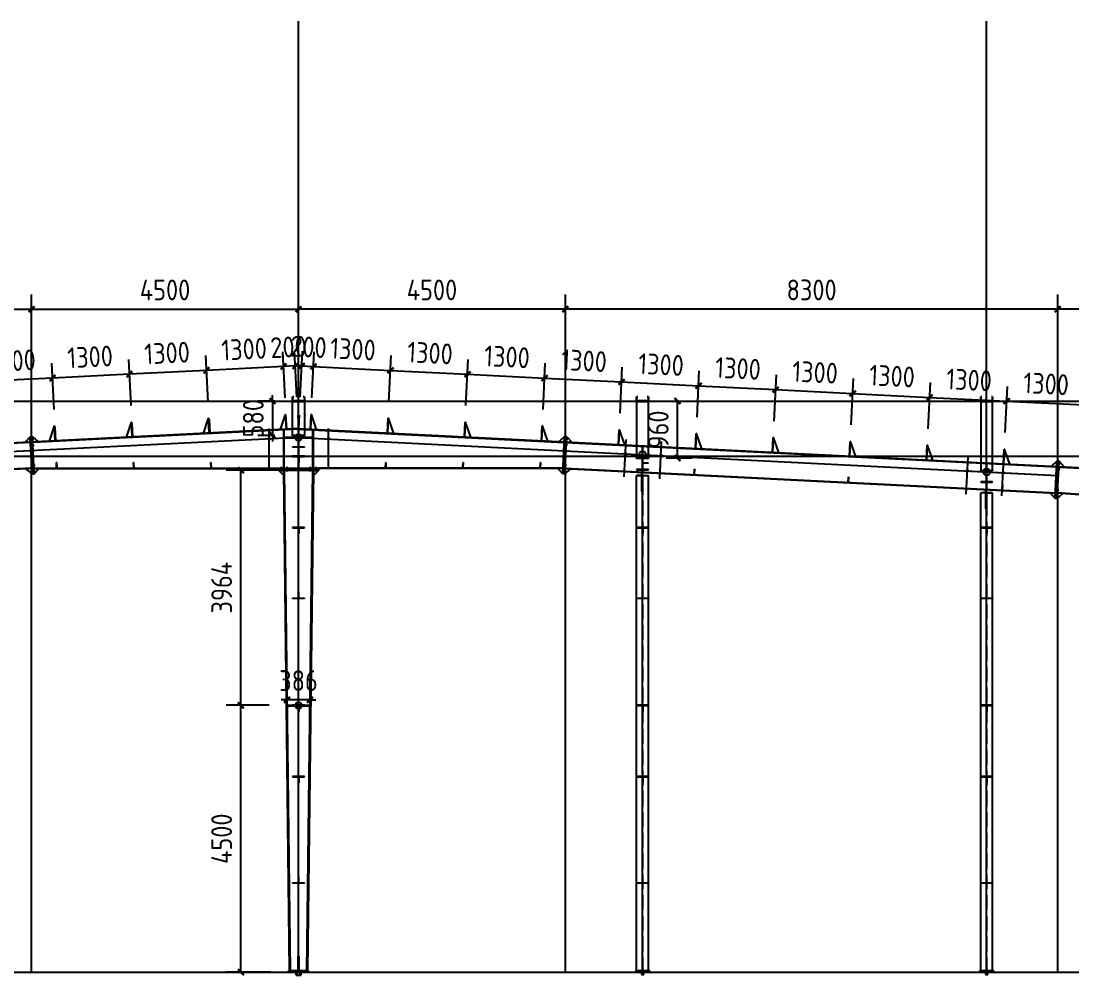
# Model space of a CAD drawing. Extents: x 102162 to 621267, y -39398 to 328893.
# Drawn here: x 194187 to 211905, y 265515 to 281616 of the extents above; entities that cross this region are included whole.
import ezdxf

# ---------------------------------------------------------------- set-up
doc = ezdxf.new("R2010")
doc.units = 0
doc.header["$LTSCALE"] = 1000
doc.header["$MEASUREMENT"] = 0
doc.linetypes.add('DASH', pattern=[0.35, 0.25, -0.1])
doc.layers.add('AXIS', color=3, linetype='Continuous')
doc.layers.add('DOTE', color=1, linetype='Continuous')
doc.styles.get("Standard").update_dxf_attribs({"font": 'gbenor.shx', "bigfont": 'gbcbig.shx'})
doc.dimstyles.get("Standard").update_dxf_attribs({"dimscale": 100, "dimtxt": 3.5, "dimasz": 1, "dimexe": 2.5, "dimexo": 3, "dimgap": 1.5, "dimtad": 1, "dimdec": 0, "dimzin": 0, "dimdsep": 46, "dimtxsty": 'Standard', "dimblk": 'ARCHTICK', "dimcen": 0.09, "dimadec": 0, "dimazin": 0, "dimtfac": 1, "dimtdec": 0, "dimtix": 1, "dimtmove": 2, "dimatfit": 3, "dimfxl": 1, "dimtolj": 1, "dimtzin": 0, "dimarcsym": 0})

# ---------------------------------------------------------------- blocks, each defined once
blk = doc.blocks.new('_ArchTick')
at = {"color": 0, "linetype": 'ByBlock', "const_width": 0.4}
blk.add_lwpolyline([(-0.5, -0.5), (0.5, 0.5)], dxfattribs=at)
blk = doc.blocks.new('*D5387')
at = {"layer": 'AXIS', "color": 3, "lineweight": -2}
for p, q in [((186065, 274669), (186065, 277007)), ((194365, 273597), (194365, 277007)), ((186065, 276757), (194365, 276757))]:
    blk.add_line(p, q, dxfattribs=at)
at = {"layer": 'Defpoints', "color": 0}
for p in [(194365, 276757), (186065, 274369), (194365, 273297)]:
    blk.add_point(p, dxfattribs=at)
at = {"layer": 'AXIS', "color": 3, "lineweight": -2, "xscale": 100, "yscale": 100, "zscale": 100, "rotation": 180}
blk.add_blockref('_ArchTick', (186065, 276757), dxfattribs=at)
at = {"layer": 'AXIS', "color": 3, "lineweight": -2, "xscale": 100, "yscale": 100, "zscale": 100}
blk.add_blockref('_ArchTick', (194365, 276757), dxfattribs=at)
at = {"layer": 'AXIS', "color": 0, "insert": (190215, 277082), "char_height": 350, "attachment_point": 5}
blk.add_mtext('\\A1;8300', dxfattribs=at)
blk = doc.blocks.new('*D5388')
at = {"layer": 'AXIS', "color": 3, "lineweight": -2}
for p, q in [((194365, 273597), (194365, 277007)), ((198865, 275739), (198865, 277007)), ((194365, 276757), (198865, 276757))]:
    blk.add_line(p, q, dxfattribs=at)
at = {"layer": 'Defpoints', "color": 0}
for p in [(198865, 276757), (198865, 275439), (194365, 273297)]:
    blk.add_point(p, dxfattribs=at)
at = {"layer": 'AXIS', "color": 3, "lineweight": -2, "xscale": 100, "yscale": 100, "zscale": 100, "rotation": 180}
blk.add_blockref('_ArchTick', (194365, 276757), dxfattribs=at)
at = {"layer": 'AXIS', "color": 3, "lineweight": -2, "xscale": 100, "yscale": 100, "zscale": 100}
blk.add_blockref('_ArchTick', (198865, 276757), dxfattribs=at)
at = {"layer": 'AXIS', "color": 0, "insert": (196615, 277082), "char_height": 350, "attachment_point": 5}
blk.add_mtext('\\A1;4500', dxfattribs=at)
blk = doc.blocks.new('*D5389')
at = {"layer": 'AXIS', "color": 3, "lineweight": -2}
for p, q in [((198839, 275272), (198800, 276050)), ((198639, 275262), (198600, 276040)), ((198613, 275791), (198513, 275786)), ((198813, 275801), (198613, 275791)), ((198813, 275801), (198912, 275806))]:
    blk.add_line(p, q, dxfattribs=at)
at = {"layer": 'Defpoints', "color": 0}
for p in [(198613, 275791), (198654, 274962), (198854, 274972)]:
    blk.add_point(p, dxfattribs=at)
at = {"layer": 'AXIS', "color": 3, "lineweight": -2, "xscale": 100, "yscale": 100, "zscale": 100}
for p, rotation in [((198813, 275801), 182.8624052261226), ((198613, 275791), 2.862405226122572)]:
    blk.add_blockref('_ArchTick', p, dxfattribs=dict(at, rotation=rotation))
at = {"layer": 'AXIS', "color": 0, "insert": (198696, 276120), "char_height": 350, "attachment_point": 5, "rotation": 2.8624}
blk.add_mtext('\\A1;200', dxfattribs=at)
blk = doc.blocks.new('*D5390')
at = {"layer": 'AXIS', "color": 3, "lineweight": -2}
for p, q in [((197341, 275197), (197302, 275976)), ((198639, 275262), (198600, 276040)), ((198613, 275791), (197314, 275726))]:
    blk.add_line(p, q, dxfattribs=at)
at = {"layer": 'Defpoints', "color": 0}
for p in [(197314, 275726), (197356, 274897), (198654, 274962)]:
    blk.add_point(p, dxfattribs=at)
at = {"layer": 'AXIS', "color": 3, "lineweight": -2, "xscale": 100, "yscale": 100, "zscale": 100}
for p, rotation in [((197314, 275726), 182.8624052245865), ((198613, 275791), 2.862405224586491)]:
    blk.add_blockref('_ArchTick', p, dxfattribs=dict(at, rotation=rotation))
at = {"layer": 'AXIS', "color": 0, "insert": (197947, 276083), "char_height": 350, "attachment_point": 5, "rotation": 2.8624}
blk.add_mtext('\\A1;1300', dxfattribs=at)
blk = doc.blocks.new('*D5391')
at = {"layer": 'AXIS', "color": 3, "lineweight": -2}
for p, q in [((196043, 275132), (196004, 275911)), ((197341, 275197), (197302, 275976)), ((197314, 275726), (196016, 275661))]:
    blk.add_line(p, q, dxfattribs=at)
at = {"layer": 'Defpoints', "color": 0}
for p in [(196016, 275661), (196057, 274832), (197356, 274897)]:
    blk.add_point(p, dxfattribs=at)
at = {"layer": 'AXIS', "color": 3, "lineweight": -2, "xscale": 100, "yscale": 100, "zscale": 100}
for p, rotation in [((196016, 275661), 182.8624052245865), ((197314, 275726), 2.862405224586491)]:
    blk.add_blockref('_ArchTick', p, dxfattribs=dict(at, rotation=rotation))
at = {"layer": 'AXIS', "color": 0, "insert": (196649, 276018), "char_height": 350, "attachment_point": 5, "rotation": 2.8624}
blk.add_mtext('\\A1;1300', dxfattribs=at)
blk = doc.blocks.new('*D5392')
at = {"layer": 'AXIS', "color": 3, "lineweight": -2}
for p, q in [((196043, 275132), (196004, 275911)), ((194744, 275067), (194705, 275846)), ((196016, 275661), (194718, 275596))]:
    blk.add_line(p, q, dxfattribs=at)
at = {"layer": 'Defpoints', "color": 0}
for p in [(194718, 275596), (196057, 274832), (194759, 274767)]:
    blk.add_point(p, dxfattribs=at)
at = {"layer": 'AXIS', "color": 3, "lineweight": -2, "xscale": 100, "yscale": 100, "zscale": 100}
for p, rotation in [((196016, 275661), 2.862405224586491), ((194718, 275596), 182.8624052245865)]:
    blk.add_blockref('_ArchTick', p, dxfattribs=dict(at, rotation=rotation))
at = {"layer": 'AXIS', "color": 0, "insert": (195351, 275953), "char_height": 350, "attachment_point": 5, "rotation": 2.8624}
blk.add_mtext('\\A1;1300', dxfattribs=at)
blk = doc.blocks.new('*D5393')
at = {"layer": 'AXIS', "color": 3, "lineweight": -2}
for p, q in [((193446, 275002), (193407, 275781)), ((194744, 275067), (194705, 275846)), ((194718, 275596), (193419, 275531))]:
    blk.add_line(p, q, dxfattribs=at)
at = {"layer": 'Defpoints', "color": 0}
for p in [(193419, 275531), (193461, 274703), (194759, 274767)]:
    blk.add_point(p, dxfattribs=at)
at = {"layer": 'AXIS', "color": 3, "lineweight": -2, "xscale": 100, "yscale": 100, "zscale": 100}
for p, rotation in [((193419, 275531), 182.8624052245865), ((194718, 275596), 2.862405224586491)]:
    blk.add_blockref('_ArchTick', p, dxfattribs=dict(at, rotation=rotation))
at = {"layer": 'AXIS', "color": 0, "insert": (194052, 275888), "char_height": 350, "attachment_point": 5, "rotation": 2.8624}
blk.add_mtext('\\A1;1300', dxfattribs=at)
blk = doc.blocks.new('*D5404')
at = {"layer": 'AXIS', "color": 3, "lineweight": -2}
for p, q in [((211665, 274669), (211665, 277007)), ((216165, 274176), (216165, 277007)), ((216165, 276757), (211665, 276757))]:
    blk.add_line(p, q, dxfattribs=at)
at = {"layer": 'Defpoints', "color": 0}
for p in [(211665, 276757), (211665, 274369), (216165, 273876)]:
    blk.add_point(p, dxfattribs=at)
at = {"layer": 'AXIS', "color": 3, "lineweight": -2, "xscale": 100, "yscale": 100, "zscale": 100, "rotation": 180}
blk.add_blockref('_ArchTick', (211665, 276757), dxfattribs=at)
at = {"layer": 'AXIS', "color": 3, "lineweight": -2, "xscale": 100, "yscale": 100, "zscale": 100}
blk.add_blockref('_ArchTick', (216165, 276757), dxfattribs=at)
at = {"layer": 'AXIS', "color": 0, "insert": (213915, 277082), "char_height": 350, "attachment_point": 5}
blk.add_mtext('\\A1;4500', dxfattribs=at)
blk = doc.blocks.new('*D5405')
at = {"layer": 'AXIS', "color": 3, "lineweight": -2}
for p, q in [((203365, 273597), (203365, 277007)), ((211665, 274669), (211665, 277007)), ((211665, 276757), (203365, 276757))]:
    blk.add_line(p, q, dxfattribs=at)
at = {"layer": 'Defpoints', "color": 0}
for p in [(203365, 276757), (211665, 274369), (203365, 273297)]:
    blk.add_point(p, dxfattribs=at)
at = {"layer": 'AXIS', "color": 3, "lineweight": -2, "xscale": 100, "yscale": 100, "zscale": 100, "rotation": 180}
blk.add_blockref('_ArchTick', (203365, 276757), dxfattribs=at)
at = {"layer": 'AXIS', "color": 3, "lineweight": -2, "xscale": 100, "yscale": 100, "zscale": 100}
blk.add_blockref('_ArchTick', (211665, 276757), dxfattribs=at)
at = {"layer": 'AXIS', "color": 0, "insert": (207515, 277082), "char_height": 350, "attachment_point": 5}
blk.add_mtext('\\A1;8300', dxfattribs=at)
blk = doc.blocks.new('*D5406')
at = {"layer": 'AXIS', "color": 3, "lineweight": -2}
for p, q in [((198865, 275739), (198865, 277007)), ((203365, 273597), (203365, 277007)), ((203365, 276757), (198865, 276757))]:
    blk.add_line(p, q, dxfattribs=at)
at = {"layer": 'Defpoints', "color": 0}
for p in [(198865, 276757), (198865, 275439), (203365, 273297)]:
    blk.add_point(p, dxfattribs=at)
at = {"layer": 'AXIS', "color": 3, "lineweight": -2, "xscale": 100, "yscale": 100, "zscale": 100, "rotation": 180}
blk.add_blockref('_ArchTick', (198865, 276757), dxfattribs=at)
at = {"layer": 'AXIS', "color": 3, "lineweight": -2, "xscale": 100, "yscale": 100, "zscale": 100}
blk.add_blockref('_ArchTick', (203365, 276757), dxfattribs=at)
at = {"layer": 'AXIS', "color": 0, "insert": (201115, 277082), "char_height": 350, "attachment_point": 5}
blk.add_mtext('\\A1;4500', dxfattribs=at)
blk = doc.blocks.new('*D5407')
at = {"layer": 'AXIS', "color": 3, "lineweight": -2}
for p, q in [((198892, 275272), (198931, 276050)), ((199092, 275262), (199130, 276040)), ((198918, 275801), (198818, 275806)), ((198918, 275801), (199118, 275791)), ((199118, 275791), (199218, 275786))]:
    blk.add_line(p, q, dxfattribs=at)
at = {"layer": 'Defpoints', "color": 0}
for p in [(199118, 275791), (198877, 274972), (199077, 274962)]:
    blk.add_point(p, dxfattribs=at)
at = {"layer": 'AXIS', "color": 3, "lineweight": -2, "xscale": 100, "yscale": 100, "zscale": 100}
for p, rotation in [((198918, 275801), 357.1375947738775), ((199118, 275791), 177.1375947738774)]:
    blk.add_blockref('_ArchTick', p, dxfattribs=dict(at, rotation=rotation))
at = {"layer": 'AXIS', "color": 0, "insert": (199034, 276120), "char_height": 350, "attachment_point": 5, "rotation": 357.1376}
blk.add_mtext('\\A1;200', dxfattribs=at)
blk = doc.blocks.new('*D5408')
at = {"layer": 'AXIS', "color": 3, "lineweight": -2}
for p, q in [((199092, 275262), (199130, 276040)), ((200390, 275197), (200429, 275976)), ((199118, 275791), (200416, 275726))]:
    blk.add_line(p, q, dxfattribs=at)
at = {"layer": 'Defpoints', "color": 0}
for p in [(200416, 275726), (199077, 274962), (200375, 274897)]:
    blk.add_point(p, dxfattribs=at)
at = {"layer": 'AXIS', "color": 3, "lineweight": -2, "xscale": 100, "yscale": 100, "zscale": 100}
for p, rotation in [((199118, 275791), 177.1375947754135), ((200416, 275726), 357.1375947754135)]:
    blk.add_blockref('_ArchTick', p, dxfattribs=dict(at, rotation=rotation))
at = {"layer": 'AXIS', "color": 0, "insert": (199783, 276083), "char_height": 350, "attachment_point": 5, "rotation": 357.1376}
blk.add_mtext('\\A1;1300', dxfattribs=at)
blk = doc.blocks.new('*D5409')
at = {"layer": 'AXIS', "color": 3, "lineweight": -2}
for p, q in [((200390, 275197), (200429, 275976)), ((201688, 275132), (201727, 275911)), ((200416, 275726), (201715, 275661))]:
    blk.add_line(p, q, dxfattribs=at)
at = {"layer": 'Defpoints', "color": 0}
for p in [(201715, 275661), (200375, 274897), (201673, 274832)]:
    blk.add_point(p, dxfattribs=at)
at = {"layer": 'AXIS', "color": 3, "lineweight": -2, "xscale": 100, "yscale": 100, "zscale": 100}
for p, rotation in [((200416, 275726), 177.1375947754135), ((201715, 275661), 357.1375947754135)]:
    blk.add_blockref('_ArchTick', p, dxfattribs=dict(at, rotation=rotation))
at = {"layer": 'AXIS', "color": 0, "insert": (201082, 276018), "char_height": 350, "attachment_point": 5, "rotation": 357.1376}
blk.add_mtext('\\A1;1300', dxfattribs=at)
blk = doc.blocks.new('*D5410')
at = {"layer": 'AXIS', "color": 3, "lineweight": -2}
for p, q in [((201688, 275132), (201727, 275911)), ((202987, 275067), (203026, 275846)), ((201715, 275661), (203013, 275596))]:
    blk.add_line(p, q, dxfattribs=at)
at = {"layer": 'Defpoints', "color": 0}
for p in [(203013, 275596), (201673, 274832), (202972, 274767)]:
    blk.add_point(p, dxfattribs=at)
at = {"layer": 'AXIS', "color": 3, "lineweight": -2, "xscale": 100, "yscale": 100, "zscale": 100}
for p, rotation in [((201715, 275661), 177.1375947754135), ((203013, 275596), 357.1375947754135)]:
    blk.add_blockref('_ArchTick', p, dxfattribs=dict(at, rotation=rotation))
at = {"layer": 'AXIS', "color": 0, "insert": (202380, 275953), "char_height": 350, "attachment_point": 5, "rotation": 357.1376}
blk.add_mtext('\\A1;1300', dxfattribs=at)
blk = doc.blocks.new('*D5411')
at = {"layer": 'AXIS', "color": 3, "lineweight": -2}
for p, q in [((202987, 275067), (203026, 275846)), ((204285, 275002), (204324, 275781)), ((203013, 275596), (204311, 275531))]:
    blk.add_line(p, q, dxfattribs=at)
at = {"layer": 'Defpoints', "color": 0}
for p in [(204311, 275531), (202972, 274767), (204270, 274703)]:
    blk.add_point(p, dxfattribs=at)
at = {"layer": 'AXIS', "color": 3, "lineweight": -2, "xscale": 100, "yscale": 100, "zscale": 100}
for p, rotation in [((203013, 275596), 177.1375947754135), ((204311, 275531), 357.1375947754135)]:
    blk.add_blockref('_ArchTick', p, dxfattribs=dict(at, rotation=rotation))
at = {"layer": 'AXIS', "color": 0, "insert": (203679, 275888), "char_height": 350, "attachment_point": 5, "rotation": 357.1376}
blk.add_mtext('\\A1;1300', dxfattribs=at)
blk = doc.blocks.new('*D5412')
at = {"layer": 'AXIS', "color": 3, "lineweight": -2}
for p, q in [((204285, 275002), (204324, 275781)), ((205583, 274937), (205622, 275716)), ((204311, 275531), (205610, 275466))]:
    blk.add_line(p, q, dxfattribs=at)
at = {"layer": 'Defpoints', "color": 0}
for p in [(205610, 275466), (204270, 274703), (205568, 274638)]:
    blk.add_point(p, dxfattribs=at)
at = {"layer": 'AXIS', "color": 3, "lineweight": -2, "xscale": 100, "yscale": 100, "zscale": 100}
for p, rotation in [((204311, 275531), 177.1375947754135), ((205610, 275466), 357.1375947754135)]:
    blk.add_blockref('_ArchTick', p, dxfattribs=dict(at, rotation=rotation))
at = {"layer": 'AXIS', "color": 0, "insert": (204977, 275823), "char_height": 350, "attachment_point": 5, "rotation": 357.1376}
blk.add_mtext('\\A1;1300', dxfattribs=at)
blk = doc.blocks.new('*D5413')
at = {"layer": 'AXIS', "color": 3, "lineweight": -2}
for p, q in [((205583, 274937), (205622, 275716)), ((206882, 274872), (206921, 275651)), ((205610, 275466), (206908, 275401))]:
    blk.add_line(p, q, dxfattribs=at)
at = {"layer": 'Defpoints', "color": 0}
for p in [(206908, 275401), (205568, 274638), (206867, 274573)]:
    blk.add_point(p, dxfattribs=at)
at = {"layer": 'AXIS', "color": 3, "lineweight": -2, "xscale": 100, "yscale": 100, "zscale": 100}
for p, rotation in [((205610, 275466), 177.1375947754135), ((206908, 275401), 357.1375947754135)]:
    blk.add_blockref('_ArchTick', p, dxfattribs=dict(at, rotation=rotation))
at = {"layer": 'AXIS', "color": 0, "insert": (206275, 275758), "char_height": 350, "attachment_point": 5, "rotation": 357.1376}
blk.add_mtext('\\A1;1300', dxfattribs=at)
blk = doc.blocks.new('*D5414')
at = {"layer": 'AXIS', "color": 3, "lineweight": -2}
for p, q in [((206882, 274872), (206921, 275651)), ((208180, 274807), (208219, 275586)), ((206908, 275401), (208207, 275336))]:
    blk.add_line(p, q, dxfattribs=at)
at = {"layer": 'Defpoints', "color": 0}
for p in [(208207, 275336), (206867, 274573), (208165, 274508)]:
    blk.add_point(p, dxfattribs=at)
at = {"layer": 'AXIS', "color": 3, "lineweight": -2, "xscale": 100, "yscale": 100, "zscale": 100}
for p, rotation in [((206908, 275401), 177.1375947754135), ((208207, 275336), 357.1375947754135)]:
    blk.add_blockref('_ArchTick', p, dxfattribs=dict(at, rotation=rotation))
at = {"layer": 'AXIS', "color": 0, "insert": (207574, 275693), "char_height": 350, "attachment_point": 5, "rotation": 357.1376}
blk.add_mtext('\\A1;1300', dxfattribs=at)
blk = doc.blocks.new('*D5415')
at = {"layer": 'AXIS', "color": 3, "lineweight": -2}
for p, q in [((208180, 274807), (208219, 275586)), ((209479, 274742), (209517, 275521)), ((208207, 275336), (209505, 275271))]:
    blk.add_line(p, q, dxfattribs=at)
at = {"layer": 'Defpoints', "color": 0}
for p in [(209505, 275271), (208165, 274508), (209464, 274443)]:
    blk.add_point(p, dxfattribs=at)
at = {"layer": 'AXIS', "color": 3, "lineweight": -2, "xscale": 100, "yscale": 100, "zscale": 100}
for p, rotation in [((208207, 275336), 177.1375947754135), ((209505, 275271), 357.1375947754135)]:
    blk.add_blockref('_ArchTick', p, dxfattribs=dict(at, rotation=rotation))
at = {"layer": 'AXIS', "color": 0, "insert": (208872, 275629), "char_height": 350, "attachment_point": 5, "rotation": 357.1376}
blk.add_mtext('\\A1;1300', dxfattribs=at)
blk = doc.blocks.new('*D5416')
at = {"layer": 'AXIS', "color": 3, "lineweight": -2}
for p, q in [((209479, 274742), (209517, 275521)), ((210777, 274678), (210816, 275456)), ((209505, 275271), (210803, 275207))]:
    blk.add_line(p, q, dxfattribs=at)
at = {"layer": 'Defpoints', "color": 0}
for p in [(210803, 275207), (209464, 274443), (210762, 274378)]:
    blk.add_point(p, dxfattribs=at)
at = {"layer": 'AXIS', "color": 3, "lineweight": -2, "xscale": 100, "yscale": 100, "zscale": 100}
for p, rotation in [((209505, 275271), 177.1375947754135), ((210803, 275207), 357.1375947754135)]:
    blk.add_blockref('_ArchTick', p, dxfattribs=dict(at, rotation=rotation))
at = {"layer": 'AXIS', "color": 0, "insert": (210170, 275564), "char_height": 350, "attachment_point": 5, "rotation": 357.1376}
blk.add_mtext('\\A1;1300', dxfattribs=at)
blk = doc.blocks.new('*D5417')
at = {"layer": 'AXIS', "color": 3, "lineweight": -2}
for p, q in [((210777, 274678), (210816, 275456)), ((212075, 274613), (212114, 275391)), ((210803, 275207), (212102, 275142))]:
    blk.add_line(p, q, dxfattribs=at)
at = {"layer": 'Defpoints', "color": 0}
for p in [(212102, 275142), (210762, 274378), (212060, 274313)]:
    blk.add_point(p, dxfattribs=at)
at = {"layer": 'AXIS', "color": 3, "lineweight": -2, "xscale": 100, "yscale": 100, "zscale": 100}
for p, rotation in [((210803, 275207), 177.1375947754135), ((212102, 275142), 357.1375947754135)]:
    blk.add_blockref('_ArchTick', p, dxfattribs=dict(at, rotation=rotation))
at = {"layer": 'AXIS', "color": 0, "insert": (211469, 275499), "char_height": 350, "attachment_point": 5, "rotation": 357.1376}
blk.add_mtext('\\A1;1300', dxfattribs=at)
blk = doc.blocks.new('*D5369')
at = {"layer": 'AXIS', "color": 3, "lineweight": -2}
for p, q in [((198372, 270079), (197644, 270079)), ((197894, 265579), (197894, 270079)), ((198395, 265579), (197644, 265579))]:
    blk.add_line(p, q, dxfattribs=at)
at = {"layer": 'Defpoints', "color": 0}
for p in [(197894, 270079), (198672, 270079), (198695, 265579)]:
    blk.add_point(p, dxfattribs=at)
at = {"layer": 'AXIS', "color": 3, "lineweight": -2, "xscale": 100, "yscale": 100, "zscale": 100}
for p, rotation in [((197894, 270079), 90), ((197894, 265579), 270)]:
    blk.add_blockref('_ArchTick', p, dxfattribs=dict(at, rotation=rotation))
at = {"layer": 'AXIS', "color": 0, "insert": (197569, 267829), "char_height": 350, "attachment_point": 5, "rotation": 90}
blk.add_mtext('\\A1;4500', dxfattribs=at)
blk = doc.blocks.new('*D5370')
at = {"layer": 'AXIS', "color": 3, "lineweight": -2}
for p, q in [((198565, 274043), (197644, 274043)), ((197894, 270079), (197894, 274043)), ((198372, 270079), (197644, 270079))]:
    blk.add_line(p, q, dxfattribs=at)
at = {"layer": 'Defpoints', "color": 0}
for p in [(197894, 274043), (198865, 274043), (198672, 270079)]:
    blk.add_point(p, dxfattribs=at)
at = {"layer": 'AXIS', "color": 3, "lineweight": -2, "xscale": 100, "yscale": 100, "zscale": 100}
for p, rotation in [((197894, 274043), 90), ((197894, 270079), 270)]:
    blk.add_blockref('_ArchTick', p, dxfattribs=dict(at, rotation=rotation))
at = {"layer": 'AXIS', "color": 0, "insert": (197569, 272061), "char_height": 350, "attachment_point": 5, "rotation": 90}
blk.add_mtext('\\A1;3964', dxfattribs=at)
blk = doc.blocks.new('*D5239')
at = {"layer": 'AXIS', "color": 3, "lineweight": -2}
for p, q in [((198465, 275209), (198178, 275209)), ((198428, 275209), (198428, 275309)), ((198428, 275209), (198428, 274629)), ((198465, 274629), (198178, 274629)), ((198428, 274629), (198428, 274529))]:
    blk.add_line(p, q, dxfattribs=at)
at = {"layer": 'Defpoints', "color": 0}
for p in [(198765, 275209), (198428, 274629), (198765, 274629)]:
    blk.add_point(p, dxfattribs=at)
at = {"layer": 'AXIS', "color": 3, "lineweight": -2, "xscale": 100, "yscale": 100, "zscale": 100}
for p, rotation in [((198428, 275209), 270), ((198428, 274629), 90)]:
    blk.add_blockref('_ArchTick', p, dxfattribs=dict(at, rotation=rotation))
at = {"layer": 'AXIS', "color": 0, "insert": (198103, 274919), "char_height": 350, "attachment_point": 5, "rotation": 90}
blk.add_mtext('\\A1;580', dxfattribs=at)
blk = doc.blocks.new('*D5381')
at = {"layer": 'AXIS', "color": 3, "lineweight": -2}
for p, q in [((205065, 275209), (205504, 275209)), ((205254, 274249), (205254, 275209)), ((205065, 274249), (205504, 274249))]:
    blk.add_line(p, q, dxfattribs=at)
at = {"layer": 'Defpoints', "color": 0}
for p in [(204765, 275209), (205254, 275209), (204765, 274249)]:
    blk.add_point(p, dxfattribs=at)
at = {"layer": 'AXIS', "color": 3, "lineweight": -2, "xscale": 100, "yscale": 100, "zscale": 100}
for p, rotation in [((205254, 275209), 90), ((205254, 274249), 270)]:
    blk.add_blockref('_ArchTick', p, dxfattribs=dict(at, rotation=rotation))
at = {"layer": 'AXIS', "color": 0, "insert": (204929, 274729), "char_height": 350, "attachment_point": 5, "rotation": 90}
blk.add_mtext('\\A1;960', dxfattribs=at)
blk = doc.blocks.new('*D5521')
at = {"layer": 'AXIS', "color": 3, "lineweight": -2}
for p, q in [((198672, 270379), (198672, 270420)), ((199059, 270379), (199059, 270420)), ((198672, 270170), (198572, 270170)), ((199059, 270170), (198672, 270170)), ((199059, 270170), (199159, 270170))]:
    blk.add_line(p, q, dxfattribs=at)
at = {"layer": 'Defpoints', "color": 0}
for p in [(198672, 270170), (198672, 270079), (199059, 270079)]:
    blk.add_point(p, dxfattribs=at)
at = {"layer": 'AXIS', "color": 3, "lineweight": -2, "xscale": 100, "yscale": 100, "zscale": 100}
blk.add_blockref('_ArchTick', (198672, 270170), dxfattribs=at)
at = {"layer": 'AXIS', "color": 3, "lineweight": -2, "xscale": 100, "yscale": 100, "zscale": 100, "rotation": 180}
blk.add_blockref('_ArchTick', (199059, 270170), dxfattribs=at)
at = {"layer": 'AXIS', "color": 0, "insert": (198865, 270495), "char_height": 350, "attachment_point": 5}
blk.add_mtext('\\A1;386', dxfattribs=at)

msp = doc.modelspace()

# ---------------------------------------------------------------- linework, layer by layer
at = {"color": 4}
for p, q in [((181549.4, 275209), (216175.4, 275209)), ((198765.4, 274621), (198765.4, 275279)), ((198765.4, 275209), (198765.4, 275279)), ((198765.4, 275279), (198785.4, 275279)), ((198965.4, 275211), (198765.4, 275211)), ((198965.4, 275209), (198765.4, 275209)), ((198767.4, 275209), (198767.4, 275279)), ((198785.4, 275277), (198767.4, 275277)), ((198785.4, 275279), (198785.4, 275277)), ((198965.4, 275279), (198945.4, 275279)), ((198945.4, 275279), (198945.4, 275277)), ((198945.4, 275277), (198963.4, 275277)), ((198963.4, 275277), (198963.4, 275209)), ((198965.4, 275279), (198965.4, 274621)), ((198965.4, 275279), (198965.4, 275209)), ((204565.4, 275279), (204565.4, 274248.7)), ((204565.4, 275209), (204565.4, 275279)), ((204565.4, 275279), (204585.4, 275279)), ((204765.4, 275211), (204565.4, 275211)), ((204765.4, 275209), (204565.4, 275209)), ((204567.4, 275209), (204567.4, 275279)), ((204585.4, 275277), (204567.4, 275277)), ((204585.4, 275279), (204585.4, 275277)), ((204765.4, 275279), (204745.4, 275279)), ((204745.4, 275279), (204745.4, 275277)), ((204745.4, 275277), (204763.4, 275277)), ((204763.4, 275277), (204763.4, 275209)), ((204765.4, 274248.7), (204765.4, 275279)), ((204765.4, 275279), (204765.4, 275209)), ((210365.4, 275279), (210365.4, 274038.7)), ((210365.4, 275209), (210365.4, 275279)), ((210365.4, 275279), (210385.4, 275279)), ((210565.4, 275211), (210365.4, 275211)), ((210565.4, 275209), (210365.4, 275209)), ((210367.4, 275209), (210367.4, 275279)), ((210385.4, 275277), (210367.4, 275277)), ((210385.4, 275279), (210385.4, 275277)), ((210565.4, 275279), (210545.4, 275279)), ((210545.4, 275279), (210545.4, 275277)), ((210545.4, 275277), (210563.4, 275277)), ((210563.4, 275277), (210563.4, 275209)), ((210565.4, 274038.7), (210565.4, 275279)), ((210565.4, 275279), (210565.4, 275209)), ((198865.4, 274629), (198765.4, 274629)), ((198765.4, 274629), (198765.4, 274621)), ((198965.4, 274629), (198865.4, 274629)), ((198965.4, 274629), (198865.4, 274629)), ((198965.4, 274629), (198865.4, 274629)), ((198965.4, 274621), (198965.4, 274629)), ((198765.4, 274621), (198965.4, 274621)), ((198862.4, 274437), (198862.4, 274621)), ((198868.4, 274437), (198868.4, 274621)), ((181549.4, 274279), (216175.4, 274279)), ((198765.4, 274429), (198765.4, 274437)), ((198765.4, 274437), (198965.4, 274437)), ((198865.4, 274429), (198765.4, 274429)), ((198965.4, 274429), (198865.4, 274429)), ((198965.4, 274437), (198965.4, 274429)), ((204565.4, 274240.7), (204565.4, 274248.7)), ((204565.4, 274248.7), (204665.4, 274248.7)), ((204765.4, 274240.7), (204565.4, 274240.7)), ((204662.4, 274056.7), (204662.4, 274240.7)), ((204665.4, 274248.7), (204765.4, 274248.7)), ((204665.4, 274168.7), (204765.4, 274168.7)), ((204668.4, 274056.7), (204668.4, 274240.7)), ((204765.4, 274248.7), (204765.4, 274240.7)), ((204765.4, 274056.7), (204565.4, 274056.7)), ((204565.4, 274056.7), (204565.4, 274048.7)), ((204565.4, 274048.7), (204665.4, 274048.7)), ((204665.4, 274048.7), (204765.4, 274048.7)), ((204765.4, 274048.7), (204765.4, 274056.7)), ((210365.4, 274030.7), (210365.4, 274038.7)), ((210365.4, 274038.7), (210465.4, 274038.7)), ((210565.4, 274030.7), (210365.4, 274030.7)), ((210462.4, 273846.7), (210462.4, 274030.7)), ((210465.4, 274038.7), (210565.4, 274038.7)), ((210468.4, 273846.7), (210468.4, 274030.7)), ((210565.4, 274038.7), (210565.4, 274030.7)), ((210565.4, 273846.7), (210365.4, 273846.7)), ((210365.4, 273846.7), (210365.4, 273838.7)), ((210365.4, 273838.7), (210465.4, 273838.7)), ((210465.4, 273838.7), (210565.4, 273838.7)), ((210565.4, 273838.7), (210565.4, 273846.7))]:
    msp.add_line(p, q, dxfattribs=at)
at = {"color": 2}
for p, q in [((198765.4, 275209), (198765.4, 275203)), ((198765.4, 275209), (198965.4, 275209)), ((198765.4, 275203), (198965.4, 275203)), ((198965.4, 275209), (198965.4, 275203)), ((204565.4, 275209), (204765.4, 275209)), ((204565.4, 275209), (204565.4, 275203)), ((204565.4, 275209), (204765.4, 275209)), ((204565.4, 275203), (204765.4, 275203)), ((204765.4, 275209), (204765.4, 275203)), ((210365.4, 275209), (210565.4, 275209)), ((210365.4, 275209), (210365.4, 275203)), ((210365.4, 275209), (210565.4, 275209)), ((210365.4, 275203), (210565.4, 275203)), ((210565.4, 275209), (210565.4, 275203)), ((198559.8, 274728.7), (198647.2, 274983.4)), ((198647.2, 274983.4), (198653.2, 274983.7)), ((198659.7, 274733.7), (198647.2, 274983.4)), ((198665.6, 274734), (198653.2, 274983.7)), ((199065.1, 274734), (199077.6, 274983.7)), ((199071.1, 274733.7), (199083.6, 274983.4)), ((199083.6, 274983.4), (199077.6, 274983.7)), ((199171, 274728.7), (199083.6, 274983.4)), ((195963, 274598.9), (196050.4, 274853.6)), ((196050.4, 274853.6), (196056.4, 274853.9)), ((196062.9, 274603.9), (196050.4, 274853.6)), ((196068.9, 274604.2), (196056.4, 274853.9)), ((196057.5, 274832.3), (196068.9, 274604.2)), ((197261.4, 274663.8), (197348.8, 274918.5)), ((197348.8, 274918.5), (197354.8, 274918.8)), ((197361.3, 274668.8), (197348.8, 274918.5)), ((197367.3, 274669.1), (197354.8, 274918.8)), ((197355.9, 274897.3), (197367.3, 274669.1)), ((198854, 274972.2), (198865.4, 274744)), ((198876.8, 274972.2), (198865.4, 274744)), ((200363.5, 274669.1), (200376, 274918.8)), ((200374.9, 274897.3), (200363.5, 274669.1)), ((200369.5, 274668.8), (200382, 274918.5)), ((200382, 274918.5), (200376, 274918.8)), ((200469.4, 274663.8), (200382, 274918.5)), ((201661.9, 274604.2), (201674.4, 274853.9)), ((201673.3, 274832.3), (201661.9, 274604.2)), ((201667.9, 274603.9), (201680.4, 274853.6)), ((201680.4, 274853.6), (201674.4, 274853.9)), ((201767.8, 274598.9), (201680.4, 274853.6)), ((194664.6, 274534), (194752, 274788.7)), ((194752, 274788.7), (194758, 274789)), ((194764.5, 274539), (194752, 274788.7)), ((194770.5, 274539.3), (194758, 274789)), ((194759.1, 274767.4), (194770.5, 274539.3)), ((198365.4, 274744), (198365.4, 274069)), ((198865.4, 274744), (198865.4, 274069)), ((198865.4, 274744), (198865.4, 274069)), ((199105.4, 274079), (199105.4, 274720)), ((199115.4, 274079), (199115.4, 274719.5)), ((199365.4, 274744), (199365.4, 274069)), ((202960.3, 274539.3), (202972.8, 274789)), ((202971.7, 274767.4), (202960.3, 274539.3)), ((202966.3, 274539), (202978.8, 274788.7)), ((202978.8, 274788.7), (202972.8, 274789)), ((203066.1, 274534), (202978.8, 274788.7)), ((204258.7, 274474.4), (204271.1, 274724)), ((204270.1, 274702.5), (204258.7, 274474.4)), ((204264.7, 274474.1), (204277.1, 274723.7)), ((204277.1, 274723.7), (204271.1, 274724)), ((204364.5, 274469.1), (204277.1, 274723.7)), ((205557, 274409.4), (205569.5, 274659.1)), ((205568.4, 274637.6), (205557, 274409.4)), ((205563, 274409.1), (205575.5, 274658.8)), ((205575.5, 274658.8), (205569.5, 274659.1)), ((205662.9, 274404.1), (205575.5, 274658.8)), ((194342.9, 274608), (194257.5, 274513.6)), ((194325.2, 274562.1), (194401.1, 274565.9)), ((194330.2, 274462.2), (194406.1, 274466)), ((194342.9, 274608), (194378.9, 274609.8)), ((194374.4, 273978.8), (194342.9, 274608)), ((194392.4, 273979.7), (194360.9, 274608.9)), ((194365.4, 274519), (194387.9, 274069.6)), ((194410.3, 273980.6), (194378.9, 274609.8)), ((194378.9, 274609.8), (194473.3, 274524.4)), ((198365.4, 274574.3), (198365.4, 274563.3)), ((198625.4, 274597.8), (199105.4, 274597.8)), ((198625.4, 274589.8), (199105.4, 274589.8)), ((199365.4, 274574.3), (199365.4, 274563.3)), ((203351.9, 274609.8), (203257.5, 274524.4)), ((203320.5, 273980.6), (203351.9, 274609.8)), ((203400.6, 274462.2), (203324.7, 274466)), ((203405.6, 274562.1), (203329.7, 274565.9)), ((203338.4, 273979.7), (203369.9, 274608.9)), ((203365.4, 274519), (203342.9, 274069.6)), ((203387.9, 274608), (203351.9, 274609.8)), ((203356.4, 273978.8), (203387.9, 274608)), ((203387.9, 274608), (203473.3, 274513.6)), ((204355.2, 273928.9), (204386.6, 274558.1)), ((204954.4, 273898.9), (204985.9, 274528.1)), ((206855.4, 274344.5), (206867.9, 274594.2)), ((206866.8, 274572.7), (206855.4, 274344.5)), ((206861.4, 274344.2), (206873.9, 274593.9)), ((206873.9, 274593.9), (206867.9, 274594.2)), ((206961.3, 274339.2), (206873.9, 274593.9)), ((208153.8, 274279.6), (208166.3, 274529.3)), ((208165.2, 274507.8), (208153.8, 274279.6)), ((208159.8, 274279.3), (208172.3, 274529)), ((208172.3, 274529), (208166.3, 274529.3)), ((208259.7, 274274.3), (208172.3, 274529)), ((209452.2, 274214.7), (209464.7, 274464.4)), ((209458.2, 274214.4), (209470.6, 274464.1)), ((209470.6, 274464.1), (209464.7, 274464.4)), ((209558, 274209.4), (209470.6, 274464.1)), ((198865.4, 274279), (198765.4, 274279)), ((198765.4, 274279), (198765.4, 274273)), ((198765.4, 274273), (198965.4, 274273)), ((198862.4, 274173), (198862.4, 274273)), ((198862.4, 274273), (198868.4, 274273)), ((198965.4, 274279), (198865.4, 274279)), ((198865.4, 274279), (198865.4, 274173)), ((198868.4, 274273), (198868.4, 274173)), ((198965.4, 274273), (198965.4, 274279)), ((199105.4, 274279), (199105.4, 274273)), ((199105.6, 274278.7), (199105.6, 274272.7)), ((204374.6, 274323.9), (204374.6, 274312.9)), ((204565.4, 274279), (204765.4, 274279)), ((204973.9, 274293.9), (204973.9, 274282.9)), ((209463.6, 274442.8), (209452.2, 274214.7)), ((210365.4, 274279), (210565.4, 274279)), ((210750.5, 274149.8), (210763, 274399.4)), ((210762, 274377.9), (210750.5, 274149.8)), ((210756.5, 274149.5), (210769, 274399.1)), ((210769, 274399.1), (210763, 274399.4)), ((210856.4, 274144.5), (210769, 274399.1)), ((194347.2, 274122.6), (194423.1, 274126.4)), ((194787.4, 274082.1), (194782.9, 274172.1)), ((194788.9, 274172.1), (194782.9, 274172.1)), ((194793.4, 274082.1), (194788.9, 274172.1)), ((196089, 274081.1), (196084.5, 274171.1)), ((196090.5, 274171), (196084.5, 274171.1)), ((196095, 274081), (196090.5, 274171)), ((197390.7, 274080), (197386.2, 274170)), ((197392.2, 274170), (197386.2, 274170)), ((197396.7, 274080), (197392.2, 274170)), ((198570.4, 274099), (198570.4, 274023)), ((198670.4, 274099), (198670.4, 274023)), ((198865.4, 274173), (198862.4, 274173)), ((198868.4, 274173), (198865.4, 274173)), ((199060.4, 274023), (199060.4, 274098.5)), ((199160.4, 274023), (199160.4, 274098.5)), ((200334.1, 274080), (200338.6, 274170)), ((200338.6, 274170), (200344.6, 274170)), ((200340.1, 274080), (200344.6, 274170)), ((201635.7, 274081), (201640.2, 274171)), ((201640.2, 274171), (201646.3, 274171.1)), ((201641.8, 274081.1), (201646.3, 274171.1)), ((202937.4, 274082.1), (202941.9, 274172.1)), ((202941.9, 274172.1), (202947.9, 274172.1)), ((202943.4, 274082.1), (202947.9, 274172.1)), ((203383.6, 274122.6), (203307.7, 274126.4)), ((210122.3, 273640.5), (210153.8, 274269.7)), ((210721.6, 273610.5), (210753, 274239.7)), ((211651.9, 274194.8), (211557.5, 274109.4)), ((211620.5, 273565.6), (211651.9, 274194.8)), ((211705.6, 274147.1), (211629.7, 274150.9)), ((211638.4, 273564.7), (211669.9, 274193.9)), ((211687.9, 274193), (211651.9, 274194.8)), ((211656.4, 273563.8), (211687.9, 274193)), ((211687.9, 274193), (211773.3, 274098.6)), ((194374.4, 273978.8), (194280, 274062)), ((194352.2, 274022.7), (194428.1, 274026.5)), ((194374.4, 273978.8), (194410.3, 273980.6)), ((194410.3, 273980.6), (194491.6, 274070.4)), ((194793.4, 274082.1), (194787.4, 274082.1)), ((196095, 274081), (196089, 274081.1)), ((197396.7, 274080), (197390.7, 274080)), ((198525.4, 274061), (198525.4, 274079)), ((198525.4, 274079), (199205.4, 274079)), ((198865.4, 274061), (198525.4, 274061)), ((198525.4, 274061), (198525.4, 274043)), ((198525.4, 274043), (199205.4, 274043)), ((198525.4, 274043), (198616.5, 273953)), ((199205.4, 274061), (198865.4, 274061)), ((199205.4, 274043), (199115.4, 273953)), ((199205.4, 274079), (199205.4, 274061)), ((199205.4, 274043), (199205.4, 274061)), ((200334.1, 274080), (200340.1, 274080)), ((201635.7, 274081), (201641.8, 274081.1)), ((202937.4, 274082.1), (202943.4, 274082.1)), ((203320.5, 273980.6), (203239.2, 274070.4)), ((203378.6, 274022.7), (203302.7, 274026.5)), ((203356.4, 273978.8), (203320.5, 273980.6)), ((203356.4, 273978.8), (203450.8, 274062)), ((204665.4, 273953.5), (204565.4, 273953.5)), ((204652.4, 273683.5), (204652.4, 274004.1)), ((204662.4, 273953.5), (204662.4, 274003.6)), ((204662.4, 273953.5), (204662.4, 273683.5)), ((205535, 273968), (205539.5, 274057.9)), ((205535, 273968), (205541, 273967.7)), ((205539.5, 274057.9), (205545.5, 274057.6)), ((205541, 273967.7), (205545.5, 274057.6)), ((208131.7, 273838.1), (208136.2, 273928)), ((208136.2, 273928), (208142.2, 273927.7)), ((208137.7, 273837.8), (208142.2, 273927.7)), ((210141.8, 274035.5), (210141.8, 274024.5)), ((210741.1, 274005.5), (210741.1, 273994.5)), ((211700.6, 274047.2), (211624.7, 274051)), ((208131.7, 273838.1), (208137.7, 273837.8)), ((210728.5, 273708.3), (210733, 273798.2)), ((210733, 273798.2), (210739, 273797.9)), ((210734.5, 273708), (210739, 273797.9)), ((204662.4, 273683.5), (204652.4, 273683.5)), ((210452.4, 273393.5), (210452.3, 273714.1)), ((210462.4, 273663.5), (210462.4, 273713.6)), ((210462.4, 273663.5), (210462.4, 273393.5)), ((210465.4, 273663.5), (210565.4, 273663.5)), ((210728.5, 273708.3), (210734.5, 273708)), ((211620.5, 273565.6), (211535.1, 273660)), ((211678.6, 273607.7), (211602.7, 273611.5)), ((211683.6, 273707.6), (211607.7, 273711.4)), ((211656.4, 273563.8), (211620.5, 273565.6)), ((211656.4, 273563.8), (211750.8, 273647)), ((210462.4, 273393.5), (210452.4, 273393.5)), ((198865.4, 273079), (198765.4, 273079)), ((198765.4, 273079), (198765.4, 273073)), ((198765.4, 273073), (198965.4, 273073)), ((198862.4, 272973), (198862.4, 273073)), ((198862.4, 273073), (198868.4, 273073)), ((198965.4, 273079), (198865.4, 273079)), ((198865.4, 273079), (198865.4, 272973)), ((198868.4, 273073), (198868.4, 272973)), ((198965.4, 273073), (198965.4, 273079)), ((204665.4, 273079), (204565.4, 273079)), ((204565.4, 273079), (204565.4, 273073)), ((204565.4, 273073), (204765.4, 273073)), ((204662.4, 272973), (204662.4, 273073)), ((204662.4, 273073), (204668.4, 273073)), ((204765.4, 273079), (204665.4, 273079)), ((204665.4, 273079), (204665.4, 272973)), ((204668.4, 273073), (204668.4, 272973)), ((204765.4, 273073), (204765.4, 273079)), ((210465.4, 273079), (210365.4, 273079)), ((210365.4, 273079), (210365.4, 273073)), ((210365.4, 273073), (210565.4, 273073)), ((210462.4, 272973), (210462.4, 273073)), ((210462.4, 273073), (210468.4, 273073)), ((210565.4, 273079), (210465.4, 273079)), ((210465.4, 273079), (210465.4, 272973)), ((210468.4, 273073), (210468.4, 272973)), ((210565.4, 273073), (210565.4, 273079)), ((198865.4, 272973), (198862.4, 272973)), ((198868.4, 272973), (198865.4, 272973)), ((204665.4, 272973), (204662.4, 272973)), ((204668.4, 272973), (204665.4, 272973)), ((210465.4, 272973), (210462.4, 272973)), ((210468.4, 272973), (210465.4, 272973)), ((198865.4, 271985), (198862.4, 271985)), ((198862.4, 271985), (198862.4, 271885)), ((198865.4, 271879), (198865.4, 271985)), ((198868.4, 271985), (198865.4, 271985)), ((198868.4, 271885), (198868.4, 271985)), ((204665.4, 271985), (204662.4, 271985)), ((204662.4, 271985), (204662.4, 271885)), ((204665.4, 271879), (204665.4, 271985)), ((204668.4, 271985), (204665.4, 271985)), ((204668.4, 271885), (204668.4, 271985)), ((210465.4, 271985), (210462.4, 271985)), ((210462.4, 271985), (210462.4, 271885)), ((210465.4, 271879), (210465.4, 271985)), ((210468.4, 271985), (210465.4, 271985)), ((210468.4, 271885), (210468.4, 271985)), ((198765.4, 271879), (198765.4, 271885)), ((198765.4, 271885), (198965.4, 271885)), ((198865.4, 271879), (198765.4, 271879)), ((198862.4, 271885), (198868.4, 271885)), ((198965.4, 271879), (198865.4, 271879)), ((198965.4, 271885), (198965.4, 271879)), ((204565.4, 271879), (204565.4, 271885)), ((204565.4, 271885), (204765.4, 271885)), ((204665.4, 271879), (204565.4, 271879)), ((204662.4, 271885), (204668.4, 271885)), ((204765.4, 271879), (204665.4, 271879)), ((204765.4, 271885), (204765.4, 271879)), ((210365.4, 271879), (210365.4, 271885)), ((210365.4, 271885), (210565.4, 271885)), ((210465.4, 271879), (210365.4, 271879)), ((210462.4, 271885), (210468.4, 271885)), ((210565.4, 271879), (210465.4, 271879)), ((210565.4, 271885), (210565.4, 271879)), ((198672.2, 270079), (199058.6, 270079)), ((198672.3, 270071), (199058.5, 270071)), ((198865.4, 270079), (198765.4, 270079)), ((198765.4, 270079), (198765.4, 270073)), ((198765.4, 270073), (198965.4, 270073)), ((198862.4, 269973), (198862.4, 270073)), ((198862.4, 270073), (198868.4, 270073)), ((198965.4, 270079), (198865.4, 270079)), ((198865.4, 270079), (198865.4, 269973)), ((198868.4, 270073), (198868.4, 269973)), ((198965.4, 270073), (198965.4, 270079)), ((204665.4, 270079), (204565.4, 270079)), ((204565.4, 270079), (204565.4, 270073)), ((204565.4, 270073), (204765.4, 270073)), ((204662.4, 269973), (204662.4, 270073)), ((204662.4, 270073), (204668.4, 270073)), ((204765.4, 270079), (204665.4, 270079)), ((204665.4, 270079), (204665.4, 269973)), ((204668.4, 270073), (204668.4, 269973)), ((204765.4, 270073), (204765.4, 270079)), ((210465.4, 270079), (210365.4, 270079)), ((210365.4, 270079), (210365.4, 270073)), ((210365.4, 270073), (210565.4, 270073)), ((210462.4, 269973), (210462.4, 270073)), ((210462.4, 270073), (210468.4, 270073)), ((210565.4, 270079), (210465.4, 270079)), ((210465.4, 270079), (210465.4, 269973)), ((210468.4, 270073), (210468.4, 269973)), ((210565.4, 270073), (210565.4, 270079)), ((198865.4, 269973), (198862.4, 269973)), ((198868.4, 269973), (198865.4, 269973)), ((204665.4, 269973), (204662.4, 269973)), ((204668.4, 269973), (204665.4, 269973)), ((210465.4, 269973), (210462.4, 269973)), ((210468.4, 269973), (210465.4, 269973)), ((198865.4, 268879), (198765.4, 268879)), ((198765.4, 268879), (198765.4, 268873)), ((198765.4, 268873), (198965.4, 268873)), ((198862.4, 268773), (198862.4, 268873)), ((198862.4, 268873), (198868.4, 268873)), ((198965.4, 268879), (198865.4, 268879)), ((198865.4, 268879), (198865.4, 268773)), ((198868.4, 268873), (198868.4, 268773)), ((198965.4, 268873), (198965.4, 268879)), ((204665.4, 268879), (204565.4, 268879)), ((204565.4, 268879), (204565.4, 268873)), ((204565.4, 268873), (204765.4, 268873)), ((204662.4, 268773), (204662.4, 268873)), ((204662.4, 268873), (204668.4, 268873)), ((204765.4, 268879), (204665.4, 268879)), ((204665.4, 268879), (204665.4, 268773)), ((204668.4, 268873), (204668.4, 268773)), ((204765.4, 268873), (204765.4, 268879)), ((210465.4, 268879), (210365.4, 268879)), ((210365.4, 268879), (210365.4, 268873)), ((210365.4, 268873), (210565.4, 268873)), ((210462.4, 268773), (210462.4, 268873)), ((210462.4, 268873), (210468.4, 268873)), ((210565.4, 268879), (210465.4, 268879)), ((210465.4, 268879), (210465.4, 268773)), ((210468.4, 268873), (210468.4, 268773)), ((210565.4, 268873), (210565.4, 268879)), ((198865.4, 268773), (198862.4, 268773)), ((198868.4, 268773), (198865.4, 268773)), ((204665.4, 268773), (204662.4, 268773)), ((204668.4, 268773), (204665.4, 268773)), ((210465.4, 268773), (210462.4, 268773)), ((210468.4, 268773), (210465.4, 268773)), ((198865.4, 267185), (198862.4, 267185)), ((198862.4, 267185), (198862.4, 267085)), ((198865.4, 267079), (198865.4, 267185)), ((198868.4, 267185), (198865.4, 267185)), ((198868.4, 267085), (198868.4, 267185)), ((204665.4, 267185), (204662.4, 267185)), ((204662.4, 267185), (204662.4, 267085)), ((204665.4, 267079), (204665.4, 267185)), ((204668.4, 267185), (204665.4, 267185)), ((204668.4, 267085), (204668.4, 267185)), ((210465.4, 267185), (210462.4, 267185)), ((210462.4, 267185), (210462.4, 267085)), ((210465.4, 267079), (210465.4, 267185)), ((210468.4, 267185), (210465.4, 267185)), ((210468.4, 267085), (210468.4, 267185)), ((198765.4, 267079), (198765.4, 267085)), ((198765.4, 267085), (198965.4, 267085)), ((198865.4, 267079), (198765.4, 267079)), ((198862.4, 267085), (198868.4, 267085)), ((198965.4, 267079), (198865.4, 267079)), ((198965.4, 267085), (198965.4, 267079)), ((204565.4, 267079), (204565.4, 267085)), ((204565.4, 267085), (204765.4, 267085)), ((204665.4, 267079), (204565.4, 267079)), ((204662.4, 267085), (204668.4, 267085)), ((204765.4, 267079), (204665.4, 267079)), ((204765.4, 267085), (204765.4, 267079)), ((210365.4, 267079), (210365.4, 267085)), ((210365.4, 267085), (210565.4, 267085)), ((210465.4, 267079), (210365.4, 267079)), ((210462.4, 267085), (210468.4, 267085)), ((210565.4, 267079), (210465.4, 267079)), ((210565.4, 267085), (210565.4, 267079)), ((198861.4, 265599), (198861.4, 265849)), ((198861.4, 265849), (198865.4, 265849)), ((198865.4, 265849), (198861.4, 265849)), ((198861.4, 265849), (198861.4, 265599)), ((198865.4, 265849), (198869.4, 265849)), ((198869.4, 265849), (198865.4, 265849)), ((198869.4, 265849), (198869.4, 265599)), ((198869.4, 265599), (198869.4, 265849)), ((198695.4, 265579), (198695.4, 265599)), ((198695.4, 265599), (199035.4, 265599)), ((199035.4, 265599), (198695.4, 265599)), ((198695.4, 265599), (198695.4, 265579)), ((198869.4, 265599), (198861.4, 265599)), ((198861.4, 265599), (198869.4, 265599)), ((199035.4, 265599), (199035.4, 265579)), ((199035.4, 265579), (199035.4, 265599)), ((204785.4, 265599), (204545.4, 265599)), ((204545.4, 265599), (204545.4, 265579)), ((204785.4, 265579), (204785.4, 265599)), ((210585.4, 265599), (210345.4, 265599)), ((210345.4, 265599), (210345.4, 265579)), ((210585.4, 265579), (210585.4, 265599)), ((198865.4, 265579), (198695.4, 265579)), ((198695.4, 265579), (198865.4, 265579)), ((199035.4, 265579), (198865.4, 265579)), ((198865.4, 265579), (199035.4, 265579)), ((204545.4, 265579), (204665.4, 265579)), ((204665.4, 265579), (204785.4, 265579)), ((210345.4, 265579), (210465.4, 265579)), ((210465.4, 265579), (210585.4, 265579))]:
    msp.add_line(p, q, dxfattribs=at)
for p, q in [((194365.4, 265579), (194365.4, 274879)), ((203365.4, 265579), (203365.4, 274879)), ((211665.4, 265579), (211665.4, 274879)), ((198865.4, 274744), (186065.4, 274104)), ((198865.4, 274732), (194384, 274507.9)), ((198615.4, 274079), (198615.4, 274719.5)), ((198625.4, 274079), (198625.4, 274719.5)), ((198865.4, 274744), (211665.4, 274104)), ((198865.4, 274732), (203346.8, 274507.9)), ((198872.9, 274594.2), (186072.9, 273954.2)), ((194365.8, 274511), (186083.8, 274096.9)), ((198365.4, 274568.8), (198340.4, 274568.8)), ((198340.4, 274568.8), (198390.4, 274568.8)), ((198857.9, 274594.2), (211657.9, 273954.2)), ((199390.4, 274568.8), (199340.4, 274568.8)), ((199365.4, 274568.8), (199390.4, 274568.8)), ((203365, 274511), (211647, 274096.9)), ((204399.6, 274318.4), (204349.6, 274318.4)), ((204374.6, 274318.4), (204399.6, 274318.4)), ((204998.9, 274288.4), (204948.9, 274288.4)), ((204973.9, 274288.4), (204998.9, 274288.4)), ((211683, 274095.1), (216155.4, 273871.5)), ((211683.4, 274103.1), (216165.4, 273879)), ((194369.5, 274076.7), (186087.5, 273662.6)), ((194369.9, 274068.7), (186087.9, 273654.6)), ((194405.2, 274082.5), (198525.4, 274079)), ((194405.8, 274070.5), (198525.4, 274069.1)), ((198615.4, 274043), (198715.2, 265599)), ((198715.2, 265599), (198615.4, 274043)), ((198625.4, 274043), (198725.2, 265599)), ((198725.2, 265599), (198625.4, 274043)), ((199005.6, 265599), (199105.4, 274043)), ((199105.4, 274043), (199005.6, 265599)), ((199015.6, 265599), (199115.4, 274043)), ((199115.4, 274043), (199015.6, 265599)), ((203325.5, 274082.5), (199205.4, 274079)), ((203324.9, 274070.5), (199205.4, 274069.1)), ((203342.9, 274069.6), (211642.9, 273654.6)), ((203361.3, 274076.7), (211643.3, 273662.6)), ((210166.8, 274030), (210116.8, 274030)), ((210117.4, 274031.2), (211657.9, 273954.2)), ((210141.8, 274030), (210166.8, 274030)), ((210766.1, 274000), (210716.1, 274000)), ((210741.1, 274000), (210766.1, 274000)), ((210565.4, 273663.5), (210365.4, 273663.5)), ((215675.4, 273352.4), (211660.9, 273653.8)), ((215675.4, 273360.4), (211661.3, 273661.8)), ((177562.3, 265579), (220234.7, 265579))]:
    msp.add_line(p, q)
at = {"color": 1}
msp.add_line((198625.4, 274593.8), (199105.4, 274593.8), dxfattribs=at)
at = {"color": 0}
msp.add_line((204565.4, 273953.5), (204765.4, 273953.5), dxfattribs=at)
at = {"color": 6}
for p, q in [((198825.4, 265579), (198825.4, 265529)), ((198825.4, 265529), (198825.4, 265579)), ((198825.4, 265529), (198905.4, 265529)), ((198905.4, 265529), (198825.4, 265529)), ((198835.4, 265579), (198835.4, 265529)), ((198835.4, 265529), (198835.4, 265579)), ((198895.4, 265529), (198895.4, 265579)), ((198895.4, 265579), (198895.4, 265529)), ((198905.4, 265529), (198905.4, 265579)), ((198905.4, 265579), (198905.4, 265529)), ((204645.4, 265579), (204645.4, 265539)), ((204645.4, 265539), (204685.4, 265539)), ((204685.4, 265539), (204685.4, 265579)), ((210445.4, 265579), (210445.4, 265539)), ((210445.4, 265539), (210485.4, 265539)), ((210485.4, 265539), (210485.4, 265579))]:
    msp.add_line(p, q, dxfattribs=at)
for centre in [(198865.4, 274593.8), (204665.4, 274303.8), (210465.4, 274013.8), (198865.4, 270075)]:
    msp.add_circle(centre, 57)
msp.add_ellipse((198365.4, 274568.8), major_axis=(25, 0), ratio=0.22)
at = {"extrusion": (0, 0, -1)}
for centre in [(199365.4, 274568.8), (204374.6, 274318.4), (204973.9, 274288.4), (210141.8, 274030), (210741.1, 274000)]:
    msp.add_ellipse(centre, major_axis=(-25, 0), ratio=0.22, dxfattribs=at)
at = {"layer": 'DOTE'}
for p, q in [((198865.4, 265579), (198865.4, 281616.1)), ((210465.4, 265579), (210465.4, 281616.1)), ((204665.4, 265579), (204665.4, 274454))]:
    msp.add_line(p, q, dxfattribs=at)
at = {"layer": 'DOTE', "color": 2}
for p, q in [((204661.4, 274011.7), (204661.4, 274446.2)), ((204669.4, 274011.3), (204669.4, 274445.8)), ((210461.4, 273721.7), (210461.4, 274156.2)), ((210469.4, 273721.3), (210469.4, 274155.8))]:
    msp.add_line(p, q, dxfattribs=at)
at = {"layer": 'DOTE', "color": 0}
for p, q in [((210565.4, 274151), (210565.4, 274159)), ((204565.4, 265579), (204565.4, 273953.5)), ((204765.4, 265579), (204765.4, 273953.5)), ((210365.4, 265579), (210365.4, 273663.5)), ((210565.4, 265579), (210565.4, 273663.5))]:
    msp.add_line(p, q, dxfattribs=at)
at = {"layer": 'DOTE', "color": 0, "linetype": 'DASH'}
for p, q in [((204662.4, 265579), (204662.4, 273953.5)), ((204668.4, 265579), (204668.4, 273953.5)), ((210462.4, 265579), (210462.4, 273663.5)), ((210468.4, 265579), (210468.4, 273663.5))]:
    msp.add_line(p, q, dxfattribs=at)

# ---------------------------------------------------------------- dimensions: what is measured, and where the dimension line sits
at = {"layer": 'AXIS', "color": 0}
for base, p1, p2, picture, middle in [((194365.4, 276757.2), (186065.4, 274369.2), (194365.4, 273297.2), '*D5387', (190215.4, 277082.2)), ((198865.4, 276757.2), (194365.4, 273297.2), (198865.4, 275439.1), '*D5388', (196615.4, 277082.2))]:
    dim = msp.add_linear_dim(base=base, p1=p1, p2=p2, dimstyle='Standard', override={"dimclrd": 3, "dimclre": 3}, dxfattribs=at)
    dim.commit()
    dim.dimension.update_dxf_attribs({"geometry": picture, "text_midpoint": middle})
for base, p1, p2, angle, picture, middle in [((198865.4, 276757.2), (203365.4, 273297.2), (198865.4, 275439.1), 180, '*D5406', (201115.4, 277082.2)), ((203365.4, 276757.2), (211665.4, 274369.2), (203365.4, 273297.2), 180, '*D5405', (207515.4, 277082.2)), ((211665.4, 276757.2), (216165.4, 273876.4), (211665.4, 274369.2), 180, '*D5404', (213915.4, 277082.2)), ((196016.1, 275661), (197355.9, 274897.3), (196057.5, 274832.3), 2.86241, '*D5391', (196649, 276018)), ((197314.4, 275725.9), (198654.2, 274962.2), (197355.9, 274897.3), 2.86241, '*D5390', (197947.4, 276082.9)), ((200416.4, 275725.9), (199076.6, 274962.2), (200374.9, 274897.3), 177.13759, '*D5408', (199783.4, 276082.9)), ((201714.7, 275661), (200374.9, 274897.3), (201673.3, 274832.3), 177.13759, '*D5409', (201081.8, 276018)), ((193419.3, 275531.1), (194759.1, 274767.4), (193460.7, 274702.5), 2.86241, '*D5393', (194052.3, 275888.2)), ((194717.7, 275596), (196057.5, 274832.3), (194759.1, 274767.4), 2.86241, '*D5392', (195350.6, 275953.1)), ((203013.1, 275596), (201673.3, 274832.3), (202971.7, 274767.4), 177.13759, '*D5410', (202380.2, 275953.1)), ((204311.5, 275531.1), (202971.7, 274767.4), (204270.1, 274702.5), 177.13759, '*D5411', (203678.5, 275888.2)), ((205609.9, 275466.2), (204270.1, 274702.5), (205568.4, 274637.6), 177.13759, '*D5412', (204976.9, 275823.3)), ((206908.3, 275401.3), (205568.4, 274637.6), (206866.8, 274572.7), 177.13759, '*D5413', (206275.3, 275758.3)), ((208206.6, 275336.4), (206866.8, 274572.7), (208165.2, 274507.8), 177.13759, '*D5414', (207573.7, 275693.4)), ((209505, 275271.5), (208165.2, 274507.8), (209463.6, 274442.8), 177.13759, '*D5415', (208872.1, 275628.5)), ((210803.4, 275206.5), (209463.6, 274442.8), (210762, 274377.9), 177.13759, '*D5416', (210170.4, 275563.6)), ((212101.8, 275141.6), (210762, 274377.9), (212060.3, 274313), 177.13759, '*D5417', (211468.8, 275498.7)), ((197893.9, 274043), (198672.2, 270079), (198865.4, 274043), 90, '*D5370', (197568.9, 272061)), ((197893.9, 270079), (198695.4, 265579), (198672.2, 270079), 90, '*D5369', (197568.9, 267829))]:
    dim = msp.add_linear_dim(base=base, p1=p1, p2=p2, angle=angle, dimstyle='Standard', override={"dimclrd": 3, "dimclre": 3}, dxfattribs=at)
    dim.commit()
    dim.dimension.update_dxf_attribs({"geometry": picture, "text_midpoint": middle})
for p1, p2, distance, picture, middle in [((198854, 274972.2), (198654.2, 274962.2), -829.7, '*D5389', (198696.5, 276120.4)), ((198876.8, 274972.2), (199076.6, 274962.2), 829.7, '*D5407', (199034.3, 276120.4)), ((198765.4, 275209), (198765.4, 274629), -337.4, '*D5239', (198103, 274919)), ((204765.4, 274248.7), (204765.4, 275209), -488.2, '*D5381', (204928.6, 274728.9)), ((199058.6, 270079), (198672.2, 270079), -91.5, '*D5521', (198865.4, 270495.5))]:
    dim = msp.add_aligned_dim(p1=p1, p2=p2, distance=distance, dimstyle='Standard', override={"dimclrd": 3, "dimclre": 3}, dxfattribs=at)
    dim.commit()
    dim.dimension.update_dxf_attribs({"geometry": picture, "text_midpoint": middle})

doc.saveas('drawing.dxf')
